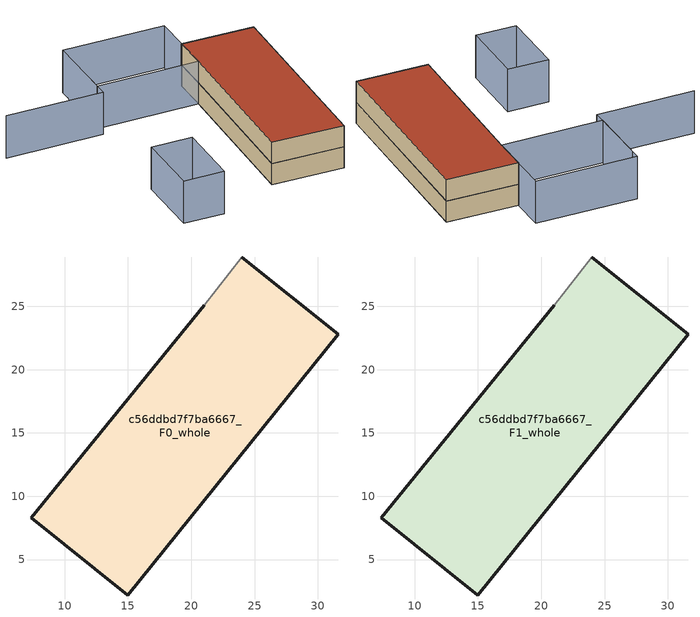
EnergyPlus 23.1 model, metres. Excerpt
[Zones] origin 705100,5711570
c56ddbd7f7ba6667_F0_whole
 floor ground (EU_floor_Construction): 14.98,2.2 31.6,22.8 24,28.89 21.05,25.1 7.39,8.3 z0
 wall outside (EU_wall_Construction): 24,28.89 31.6,22.8 14.98,2.2 7.39,8.3 21.05,25.1 z0:3
 wall adiabatic (EU_wall_Construction): 21.05,25.1 24,28.89 z0:3
c56ddbd7f7ba6667_F1_whole
 floor to c56ddbd7f7ba6667_F0_whole (EU_floor_Construction): 14.98,2.2 31.6,22.8 24,28.89 21.05,25.1 7.39,8.3 z3
 wall outside (EU_wall_Construction): 24,28.89 31.6,22.8 14.98,2.2 7.39,8.3 21.05,25.1 z3:6
 wall adiabatic (EU_wall_Construction): 21.05,25.1 24,28.89 z3:6
 roof outside (EU_roof_Construction): 31.6,22.8 14.98,2.2 7.39,8.3 21.05,25.1 24,28.89 z6
shading: 15.21,40.07 9.18,32.26 / 9.18,32.26 -1.27,40.33 / 4.17,17.61 -1.5,10.39 / -1.5,10.39 -5.86,13.8 / -5.86,13.8 -0.19,21.03 / -0.19,21.03 4.17,17.61 / 16.09,41.21 27.01,32.75 / 27.01,32.75 21.06,25.08 / 21.06,25.08 10.15,33.54 / 10.15,33.54 16.09,41.21 z0:6
[Building]
EU S2 Campaign: North Axis=0; Terrain=City; Solar Distribution=FullExterior
[Site:Location]
London: Latitude=51.5; Longitude=-0.5; Time Zone=0; Elevation=25
[SizingPeriod:WeatherFileDays]
AnnualSizingPeriod: Begin Month=1; Begin Day of Month=1; End Month=12; End Day of Month=31; Day of Week for Start Day=Monday; Use Weather File Daylight Saving Period=No; Use Weather File Rain and Snow Indicators=No
[MATERIAL]
EU_InternalMass_Material: Roughness=MediumRough; Thickness=0.1; Conductivity=1; Density=1800; Specific Heat=900; Thermal Absorptance=0.9; Solar Absorptance=0.7; Visible Absorptance=0.7
[MATERIAL:NOMASS] Roughness=MediumRough; Thermal Absorptance=0.9; Solar Absorptance=0.7; Visible Absorptance=0.7
Name | Thermal Resistance
EU_wall_NoMass | 0.635353
EU_roof_NoMass | 0.675062
EU_floor_NoMass | 1.96382
[CONSTRUCTION]
EU_wall_Construction: EU_wall_NoMass
EU_roof_Construction: EU_roof_NoMass
EU_floor_Construction: EU_floor_NoMass
EU_InternalMass_Construction: EU_InternalMass_Material
[ZONE] Type=1; Multiplier=1; Ceiling Height=autocalculate; Volume=769.859; Floor Area=autocalculate; Part of Total Floor Area=Yes
c56ddbd7f7ba6667_F0_whole; c56ddbd7f7ba6667_F1_whole
[INTERNALMASS] Construction=EU_InternalMass_Construction; Surface Area=256.619
Name | Zone or ZoneList
c56ddbd7f7ba6667_F0_whole_EU_InternalMass | c56ddbd7f7ba6667_F0_whole
c56ddbd7f7ba6667_F1_whole_EU_InternalMass | c56ddbd7f7ba6667_F1_whole
[OTHEREQUIPMENT] Fuel Type=Electricity; Design Level Calculation Method=Watts/Area; Power per Zone Floor Area=1; Fraction Latent=0; Fraction Radiant=0; Fraction Lost=0; Carbon Dioxide Generation Rate=0; EndUse Subcategory=EU_Step8_InternalGains
Name | Zone or ZoneList or Space or SpaceList | Schedule
EU_Step8_InternalGain_c56ddbd7f7ba6667_F0_whole_f000 | c56ddbd7f7ba6667_F0_whole | EU_Step8_GainSchedule_c56ddbd7f7ba6667_F0_whole_f000
EU_Step8_InternalGain_c56ddbd7f7ba6667_F1_whole_f000 | c56ddbd7f7ba6667_F1_whole | EU_Step8_GainSchedule_c56ddbd7f7ba6667_F1_whole_f000
[ZONEVENTILATION:DESIGNFLOWRATE] Schedule=EU_AlwaysOn; Design Flow Rate Calculation Method=AirChanges/Hour; Air Changes per Hour=0.555504; Ventilation Type=Natural; Fan Pressure Rise=0; Fan Total Efficiency=1; Constant Term Coefficient=1; Temperature Term Coefficient=0; Velocity Term Coefficient=0; Velocity Squared Term Coefficient=0; Minimum Indoor Temperature=-100; Maximum Indoor Temperature=100; Delta Temperature=-100; Minimum Outdoor Temperature=-100; Maximum Outdoor Temperature=100; Maximum Wind Speed=40
Name | Zone or ZoneList or Space or SpaceList
EU_ConstantAir_c56ddbd7f7ba6667_F0_whole | c56ddbd7f7ba6667_F0_whole
EU_ConstantAir_c56ddbd7f7ba6667_F1_whole | c56ddbd7f7ba6667_F1_whole
[HVACTEMPLATE:THERMOSTAT] Constant Heating Setpoint=20; Constant Cooling Setpoint=50
EU_HeatOnly_c56ddbd7f7ba6667_F0_whole; EU_HeatOnly_c56ddbd7f7ba6667_F1_whole
[HVACTEMPLATE:ZONE:IDEALLOADSAIRSYSTEM] System Availability Schedule=EU_AlwaysOn; Maximum Heating Supply Air Temperature=50; Minimum Cooling Supply Air Temperature=13; Maximum Heating Supply Air Humidity Ratio=0.0156; Minimum Cooling Supply Air Humidity Ratio=0.0077; Heating Limit=NoLimit; Cooling Limit=NoLimit; Heating Availability Schedule=EU_AlwaysOn; Cooling Availability Schedule=EU_CoolingOff; Dehumidification Control Type=ConstantSensibleHeatRatio; Cooling Sensible Heat Ratio=0.7; Dehumidification Setpoint=60; Humidification Control Type=None; Humidification Setpoint=30; Outdoor Air Method=None; Outdoor Air Flow Rate per Person=0.00944; Outdoor Air Flow Rate per Zone Floor Area=0; Outdoor Air Flow Rate per Zone=0; Demand Controlled Ventilation Type=None; Outdoor Air Economizer Type=NoEconomizer; Heat Recovery Type=None; Sensible Heat Recovery Effectiveness=0.7; Latent Heat Recovery Effectiveness=0.65
Name | Template Thermostat
c56ddbd7f7ba6667_F0_whole | EU_HeatOnly_c56ddbd7f7ba6667_F0_whole
c56ddbd7f7ba6667_F1_whole | EU_HeatOnly_c56ddbd7f7ba6667_F1_whole
[SIZING:ZONE] Zone Cooling Design Supply Air Temperature Input Method=SupplyAirTemperature; Zone Cooling Design Supply Air Temperature=13; Zone Heating Design Supply Air Temperature Input Method=SupplyAirTemperature; Zone Heating Design Supply Air Temperature=50; Zone Cooling Design Supply Air Humidity Ratio=0.008; Zone Heating Design Supply Air Humidity Ratio=0.008; Cooling Design Air Flow Method=DesignDay; Cooling Design Air Flow Rate=0; Cooling Minimum Air Flow per Zone Floor Area=0.000762; Cooling Minimum Air Flow=0; Cooling Minimum Air Flow Fraction=0.2; Heating Design Air Flow Method=DesignDay; Heating Design Air Flow Rate=0; Heating Maximum Air Flow per Zone Floor Area=0.002032; Heating Maximum Air Flow=0.141576; Heating Maximum Air Flow Fraction=0.3; Account for Dedicated Outdoor Air System=No; Dedicated Outdoor Air System Control Strategy=NeutralSupplyAir; Dedicated Outdoor Air Low Setpoint Temperature for Design=autosize; Dedicated Outdoor Air High Setpoint Temperature for Design=autosize; Zone Load Sizing Method=Sensible Load Only No Latent Load; Zone Latent Cooling Design Supply Air Humidity Ratio Input Method=HumidityRatioDifference; Zone Cooling Design Supply Air Humidity Ratio Difference=0.005; Zone Latent Heating Design Supply Air Humidity Ratio Input Method=HumidityRatioDifference; Zone Humidification Design Supply Air Humidity Ratio Difference=0.005
c56ddbd7f7ba6667_F0_whole; c56ddbd7f7ba6667_F1_whole
[SCHEDULE:CONSTANT]
Name | Hourly Value
EU_AlwaysOn | 1
EU_CoolingOff | 0
[SCHEDULE:FILE] Column Number=1; Rows to Skip at Top=0; Number of Hours of Data=8760; Column Separator=Comma; Interpolate to Timestep=No; Minutes per Item=60; Adjust Schedule for Daylight Savings=Yes
Name | File
EU_Step8_GainSchedule_c56ddbd7f7ba6667_F0_whole_f000 | ../../schedules/c56ddbd7f7ba6667/c56ddbd7f7ba6667_F0_whole_f000_gain.csv
EU_Step8_GainSchedule_c56ddbd7f7ba6667_F1_whole_f000 | ../../schedules/c56ddbd7f7ba6667/c56ddbd7f7ba6667_F1_whole_f000_gain.csv
